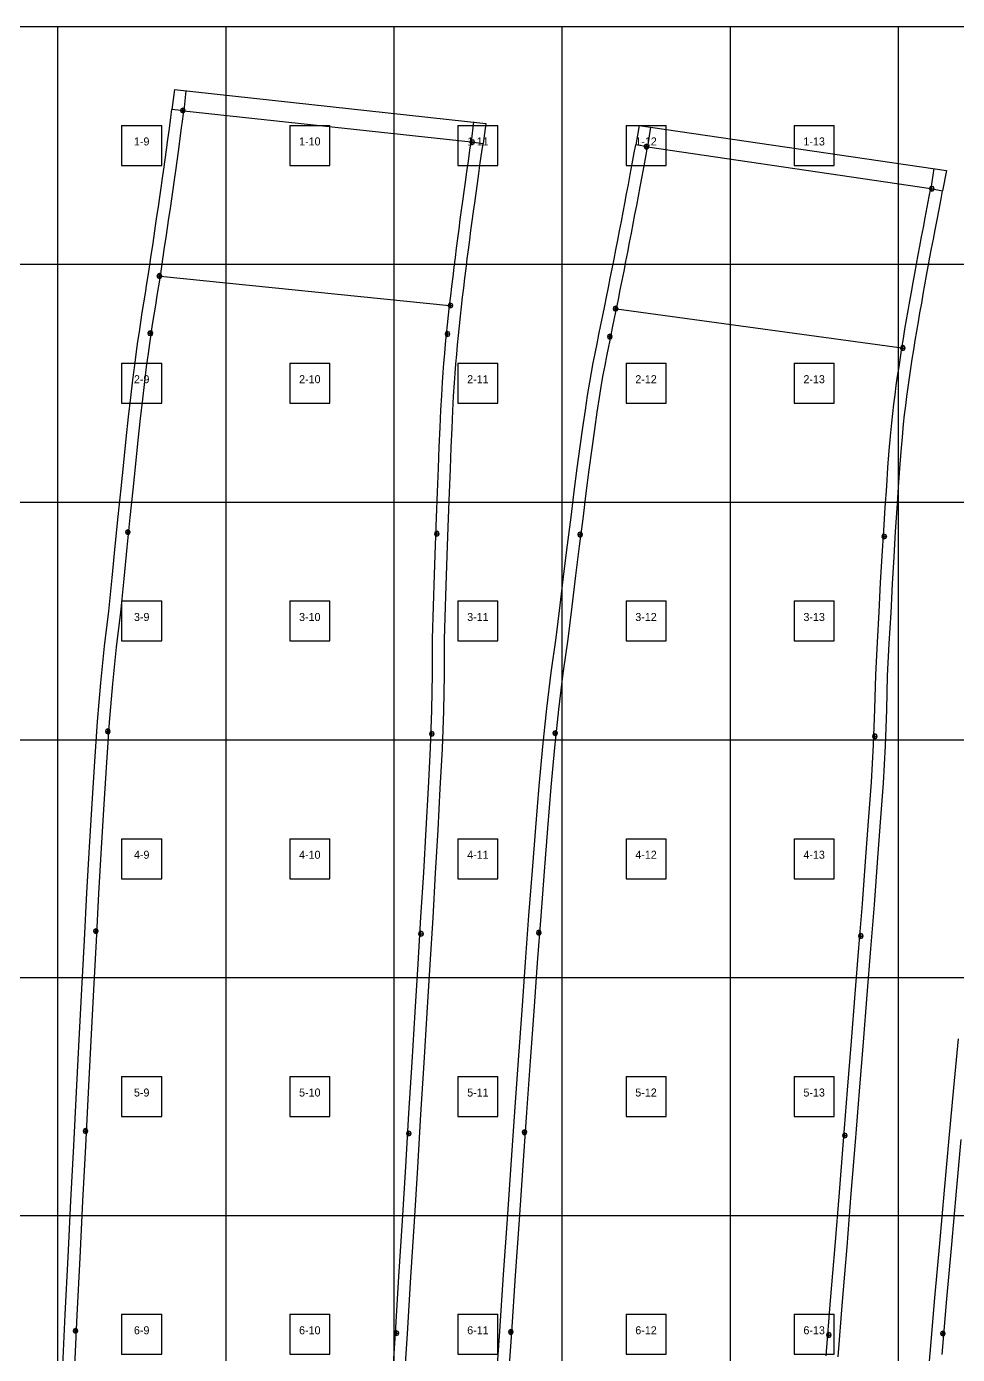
# Model space of a CAD drawing. Header units: metres. Extents: x 0 to 3990, y -3267 to 0.
# Drawn here: x 1641 to 2804, y -1659 to 0 of the extents above; entities that cross this region are included whole.
import ezdxf
from ezdxf.enums import TextEntityAlignment as Align

# ---------------------------------------------------------------- set-up
doc = ezdxf.new("R2010")
doc.units = ezdxf.units.M
doc.layers.add('default', color=7, linetype='Continuous')
doc.layers.add('TEXTLAYER', color=7, linetype='Continuous')

msp = doc.modelspace()

# ---------------------------------------------------------------- linework, layer by layer
at = {"color": 9}
for p, q in [((1470, 0), (1680, 0)), ((1680, 0), (1680, -297)), ((1680, 0), (1890, 0)), ((1680, 0), (1680, -297)), ((1890, 0), (1890, -297)), ((1890, 0), (2100, 0)), ((1890, 0), (1890, -297)), ((2100, 0), (2100, -297)), ((2100, 0), (2310, 0)), ((2100, 0), (2100, -297)), ((2310, 0), (2310, -297)), ((2310, 0), (2520, 0)), ((2310, 0), (2310, -297)), ((2520, 0), (2520, -297)), ((2520, 0), (2730, 0)), ((2520, 0), (2520, -297)), ((2730, 0), (2730, -297)), ((2730, 0), (2940, 0)), ((2730, 0), (2730, -297)), ((1760, -123.5), (1810, -123.5)), ((1760, -123.5), (1760, -173.5)), ((1810, -173.5), (1810, -123.5)), ((1970, -123.5), (2020, -123.5)), ((1970, -123.5), (1970, -173.5)), ((2020, -173.5), (2020, -123.5)), ((2180, -123.5), (2230, -123.5)), ((2180, -123.5), (2180, -173.5)), ((2230, -173.5), (2230, -123.5)), ((2390, -123.5), (2440, -123.5)), ((2390, -123.5), (2390, -173.5)), ((2440, -173.5), (2440, -123.5)), ((2600, -123.5), (2650, -123.5)), ((2600, -123.5), (2600, -173.5)), ((2650, -173.5), (2650, -123.5)), ((1760, -173.5), (1810, -173.5)), ((1970, -173.5), (2020, -173.5)), ((2180, -173.5), (2230, -173.5)), ((2390, -173.5), (2440, -173.5)), ((2600, -173.5), (2650, -173.5)), ((1470, -297), (1680, -297)), ((1470, -297), (1680, -297)), ((1680, -297), (1890, -297)), ((1680, -297), (1680, -594)), ((1680, -297), (1890, -297)), ((1680, -297), (1680, -594)), ((1890, -297), (2100, -297)), ((1890, -297), (1890, -594)), ((1890, -297), (2100, -297)), ((1890, -297), (1890, -594)), ((2100, -297), (2310, -297)), ((2100, -297), (2100, -594)), ((2100, -297), (2310, -297)), ((2100, -297), (2100, -594)), ((2310, -297), (2520, -297)), ((2310, -297), (2310, -594)), ((2310, -297), (2520, -297)), ((2310, -297), (2310, -594)), ((2520, -297), (2730, -297)), ((2520, -297), (2520, -594)), ((2520, -297), (2730, -297)), ((2520, -297), (2520, -594)), ((2730, -297), (2940, -297)), ((2730, -297), (2730, -594)), ((2730, -297), (2940, -297)), ((2730, -297), (2730, -594)), ((1760, -420.5), (1810, -420.5)), ((1760, -420.5), (1760, -470.5)), ((1810, -470.5), (1810, -420.5)), ((1970, -420.5), (2020, -420.5)), ((1970, -420.5), (1970, -470.5)), ((2020, -470.5), (2020, -420.5)), ((2180, -420.5), (2230, -420.5)), ((2180, -420.5), (2180, -470.5)), ((2230, -470.5), (2230, -420.5)), ((2390, -420.5), (2440, -420.5)), ((2390, -420.5), (2390, -470.5)), ((2440, -470.5), (2440, -420.5)), ((2600, -420.5), (2650, -420.5)), ((2600, -420.5), (2600, -470.5)), ((2650, -470.5), (2650, -420.5)), ((1760, -470.5), (1810, -470.5)), ((1970, -470.5), (2020, -470.5)), ((2180, -470.5), (2230, -470.5)), ((2390, -470.5), (2440, -470.5)), ((2600, -470.5), (2650, -470.5)), ((1470, -594), (1680, -594)), ((1470, -594), (1680, -594)), ((1680, -594), (1890, -594)), ((1680, -594), (1680, -891)), ((1680, -594), (1890, -594)), ((1680, -594), (1680, -891)), ((1890, -594), (2100, -594)), ((1890, -594), (1890, -891)), ((1890, -594), (2100, -594)), ((1890, -594), (1890, -891)), ((2100, -594), (2310, -594)), ((2100, -594), (2100, -891)), ((2100, -594), (2310, -594)), ((2100, -594), (2100, -891)), ((2310, -594), (2520, -594)), ((2310, -594), (2310, -891)), ((2310, -594), (2520, -594)), ((2310, -594), (2310, -891)), ((2520, -594), (2730, -594)), ((2520, -594), (2520, -891)), ((2520, -594), (2730, -594)), ((2520, -594), (2520, -891)), ((2730, -594), (2940, -594)), ((2730, -594), (2730, -891)), ((2730, -594), (2940, -594)), ((2730, -594), (2730, -891)), ((1760, -717.5), (1810, -717.5)), ((1760, -717.5), (1760, -767.5)), ((1810, -767.5), (1810, -717.5)), ((1970, -717.5), (2020, -717.5)), ((1970, -717.5), (1970, -767.5)), ((2020, -767.5), (2020, -717.5)), ((2180, -717.5), (2230, -717.5)), ((2180, -717.5), (2180, -767.5)), ((2230, -767.5), (2230, -717.5)), ((2390, -717.5), (2440, -717.5)), ((2390, -717.5), (2390, -767.5)), ((2440, -767.5), (2440, -717.5)), ((2600, -717.5), (2650, -717.5)), ((2600, -717.5), (2600, -767.5)), ((2650, -767.5), (2650, -717.5)), ((1760, -767.5), (1810, -767.5)), ((1970, -767.5), (2020, -767.5)), ((2180, -767.5), (2230, -767.5)), ((2390, -767.5), (2440, -767.5)), ((2600, -767.5), (2650, -767.5)), ((1470, -891), (1680, -891)), ((1470, -891), (1680, -891)), ((1680, -891), (1890, -891)), ((1680, -891), (1680, -1188)), ((1680, -891), (1890, -891)), ((1680, -891), (1680, -1188)), ((1890, -891), (2100, -891)), ((1890, -891), (1890, -1188)), ((1890, -891), (2100, -891)), ((1890, -891), (1890, -1188)), ((2100, -891), (2310, -891)), ((2100, -891), (2100, -1188)), ((2100, -891), (2310, -891)), ((2100, -891), (2100, -1188)), ((2310, -891), (2520, -891)), ((2310, -891), (2310, -1188)), ((2310, -891), (2520, -891)), ((2310, -891), (2310, -1188)), ((2520, -891), (2730, -891)), ((2520, -891), (2520, -1188)), ((2520, -891), (2730, -891)), ((2520, -891), (2520, -1188)), ((2730, -891), (2940, -891)), ((2730, -891), (2730, -1188)), ((2730, -891), (2940, -891)), ((2730, -891), (2730, -1188)), ((1760, -1014.5), (1810, -1014.5)), ((1760, -1014.5), (1760, -1064.5)), ((1810, -1064.5), (1810, -1014.5)), ((1970, -1014.5), (2020, -1014.5)), ((1970, -1014.5), (1970, -1064.5)), ((2020, -1064.5), (2020, -1014.5)), ((2180, -1014.5), (2230, -1014.5)), ((2180, -1014.5), (2180, -1064.5)), ((2230, -1064.5), (2230, -1014.5)), ((2390, -1014.5), (2440, -1014.5)), ((2390, -1014.5), (2390, -1064.5)), ((2440, -1064.5), (2440, -1014.5)), ((2600, -1014.5), (2650, -1014.5)), ((2600, -1014.5), (2600, -1064.5)), ((2650, -1064.5), (2650, -1014.5)), ((1760, -1064.5), (1810, -1064.5)), ((1970, -1064.5), (2020, -1064.5)), ((2180, -1064.5), (2230, -1064.5)), ((2390, -1064.5), (2440, -1064.5)), ((2600, -1064.5), (2650, -1064.5)), ((1470, -1188), (1680, -1188)), ((1470, -1188), (1680, -1188)), ((1680, -1188), (1890, -1188)), ((1680, -1188), (1680, -1485)), ((1680, -1188), (1890, -1188)), ((1680, -1188), (1680, -1485)), ((1890, -1188), (2100, -1188)), ((1890, -1188), (1890, -1485)), ((1890, -1188), (2100, -1188)), ((1890, -1188), (1890, -1485)), ((2100, -1188), (2310, -1188)), ((2100, -1188), (2100, -1485)), ((2100, -1188), (2310, -1188)), ((2100, -1188), (2100, -1485)), ((2310, -1188), (2520, -1188)), ((2310, -1188), (2310, -1485)), ((2310, -1188), (2520, -1188)), ((2310, -1188), (2310, -1485)), ((2520, -1188), (2730, -1188)), ((2520, -1188), (2520, -1485)), ((2520, -1188), (2730, -1188)), ((2520, -1188), (2520, -1485)), ((2730, -1188), (2940, -1188)), ((2730, -1188), (2730, -1485)), ((2730, -1188), (2940, -1188)), ((2730, -1188), (2730, -1485)), ((1760, -1311.5), (1810, -1311.5)), ((1760, -1311.5), (1760, -1361.5)), ((1810, -1361.5), (1810, -1311.5)), ((1970, -1311.5), (2020, -1311.5)), ((1970, -1311.5), (1970, -1361.5)), ((2020, -1361.5), (2020, -1311.5)), ((2180, -1311.5), (2230, -1311.5)), ((2180, -1311.5), (2180, -1361.5)), ((2230, -1361.5), (2230, -1311.5)), ((2390, -1311.5), (2440, -1311.5)), ((2390, -1311.5), (2390, -1361.5)), ((2440, -1361.5), (2440, -1311.5)), ((2600, -1311.5), (2650, -1311.5)), ((2600, -1311.5), (2600, -1361.5)), ((2650, -1361.5), (2650, -1311.5)), ((1760, -1361.5), (1810, -1361.5)), ((1970, -1361.5), (2020, -1361.5)), ((2180, -1361.5), (2230, -1361.5)), ((2390, -1361.5), (2440, -1361.5)), ((2600, -1361.5), (2650, -1361.5)), ((1470, -1485), (1680, -1485)), ((1470, -1485), (1680, -1485)), ((1680, -1485), (1890, -1485)), ((1680, -1485), (1680, -1782)), ((1680, -1485), (1890, -1485)), ((1680, -1485), (1680, -1782)), ((1890, -1485), (2100, -1485)), ((1890, -1485), (1890, -1782)), ((1890, -1485), (2100, -1485)), ((1890, -1485), (1890, -1782)), ((2100, -1485), (2310, -1485)), ((2100, -1485), (2100, -1782)), ((2100, -1485), (2310, -1485)), ((2100, -1485), (2100, -1782)), ((2310, -1485), (2520, -1485)), ((2310, -1485), (2310, -1782)), ((2310, -1485), (2520, -1485)), ((2310, -1485), (2310, -1782)), ((2520, -1485), (2730, -1485)), ((2520, -1485), (2520, -1782)), ((2520, -1485), (2730, -1485)), ((2520, -1485), (2520, -1782)), ((2730, -1485), (2940, -1485)), ((2730, -1485), (2730, -1782)), ((2730, -1485), (2940, -1485)), ((2730, -1485), (2730, -1782)), ((1760, -1608.5), (1810, -1608.5)), ((1760, -1608.5), (1760, -1658.5)), ((1810, -1658.5), (1810, -1608.5)), ((1970, -1608.5), (2020, -1608.5)), ((1970, -1608.5), (1970, -1658.5)), ((2020, -1658.5), (2020, -1608.5)), ((2180, -1608.5), (2230, -1608.5)), ((2180, -1608.5), (2180, -1658.5)), ((2230, -1658.5), (2230, -1608.5)), ((2390, -1608.5), (2440, -1608.5)), ((2390, -1608.5), (2390, -1658.5)), ((2440, -1658.5), (2440, -1608.5)), ((2600, -1608.5), (2650, -1608.5)), ((2600, -1608.5), (2600, -1658.5)), ((2650, -1658.5), (2650, -1608.5)), ((1760, -1658.5), (1810, -1658.5)), ((1970, -1658.5), (2020, -1658.5)), ((2180, -1658.5), (2230, -1658.5)), ((2390, -1658.5), (2440, -1658.5)), ((2600, -1658.5), (2650, -1658.5))]:
    msp.add_line(p, q, dxfattribs=at)
at = {"layer": 'default', "color": 7, "linetype": 'Continuous'}
for p, q in [((1826, -78.6), (1822.7, -103.4)), ((1826, -78.6), (2215, -121)), ((1840.3, -80.2), (1837.6, -105.1)), ((1819.6, -127.4), (1821.4, -113.4)), ((1821.4, -113.4), (1822.7, -103.4)), ((1837.6, -105.1), (1822.7, -103.4)), ((1834.3, -102.8), (1833.5, -104.9)), ((1833.5, -104.9), (1834.3, -107)), ((1833.5, -104.9), (1839.5, -104.9)), ((1836.5, -101.9), (1834.3, -102.8)), ((1834.3, -107), (1836.5, -107.9)), ((1834.4, -129.4), (1836.3, -115.4)), ((1836.3, -115.4), (1837.6, -105.1)), ((1838.6, -102.8), (1836.5, -101.9)), ((1836.5, -107.9), (1836.5, -101.9)), ((1836.5, -107.9), (1838.6, -107)), ((1837.6, -105.1), (2196.6, -144.1)), ((1839.5, -104.9), (1838.6, -102.8)), ((1838.6, -107), (1839.5, -104.9)), ((1817.7, -141.1), (1819.6, -127.4)), ((1832.6, -143.1), (1834.4, -129.4)), ((2199.3, -119.2), (2196.6, -144.1)), ((2215, -121), (2211.4, -146.2)), ((2406.5, -123.4), (2402.1, -147.9)), ((2406.5, -123.4), (2790.4, -179.9)), ((2420.5, -125.5), (2416.9, -150.2)), ((1816, -153.8), (1817.7, -141.1)), ((1830.9, -155.9), (1832.6, -143.1)), ((2195.6, -142.1), (2194.8, -144.3)), ((2194.8, -144.3), (2195.6, -146.4)), ((2194.8, -144.3), (2200.8, -144.3)), ((2195.1, -154.2), (2196.6, -144.1)), ((2197.8, -141.3), (2195.6, -142.1)), ((2195.6, -146.4), (2197.8, -147.3)), ((2196.6, -144.1), (2211.4, -146.2)), ((2199.9, -142.1), (2197.8, -141.3)), ((2197.8, -147.3), (2197.8, -141.3)), ((2197.8, -147.3), (2199.9, -146.4)), ((2200.8, -144.3), (2199.9, -142.1)), ((2199.9, -146.4), (2200.8, -144.3)), ((2210, -156.3), (2211.4, -146.2)), ((2400.3, -157.6), (2402.1, -147.9)), ((2416.9, -150.2), (2402.1, -147.9)), ((2413.6, -147.9), (2412.7, -150)), ((2415.7, -147), (2413.6, -147.9)), ((2417.8, -147.9), (2415.7, -147)), ((2415.7, -153), (2415.7, -147)), ((2418.7, -150), (2417.8, -147.9)), ((1814.3, -166), (1816, -153.8)), ((1829.2, -168.1), (1830.9, -155.9)), ((2193.1, -168.1), (2195.1, -154.2)), ((2208, -170.2), (2210, -156.3)), ((2397.8, -171.3), (2400.3, -157.6)), ((2412.6, -174), (2415.1, -160.3)), ((2412.7, -150), (2413.6, -152.1)), ((2412.7, -150), (2418.7, -150)), ((2413.6, -152.1), (2415.7, -153)), ((2415.1, -160.3), (2416.9, -150.2)), ((2415.7, -153), (2417.8, -152.1)), ((2416.9, -150.2), (2770.8, -202.3)), ((2417.8, -152.1), (2418.7, -150)), ((1811.1, -189.3), (1812.6, -178.1)), ((1812.6, -178.1), (1814.3, -166)), ((1825.9, -191.3), (1827.5, -180.1)), ((1827.5, -180.1), (1829.2, -168.1)), ((2189.5, -194.2), (2191.2, -181.6)), ((2191.2, -181.6), (2193.1, -168.1)), ((2206.1, -183.7), (2208, -170.2)), ((2395.3, -184.8), (2397.8, -171.3)), ((2410.1, -187.5), (2412.6, -174)), ((2774.4, -177.5), (2770.8, -202.3)), ((2790.4, -179.9), (2785.5, -205.1)), ((1809.3, -201.3), (1811.1, -189.3)), ((1824.2, -203.5), (1825.9, -191.3)), ((2187.8, -206.2), (2189.5, -194.2)), ((2202.7, -208.3), (2204.3, -196.2)), ((2204.3, -196.2), (2206.1, -183.7)), ((2390.8, -209.1), (2393, -197.2)), ((2393, -197.2), (2395.3, -184.8)), ((2407.8, -200), (2410.1, -187.5)), ((1805.9, -225.1), (1807.6, -213.2)), ((1807.6, -213.2), (1809.3, -201.3)), ((1820.8, -227.3), (1822.5, -215.3)), ((1822.5, -215.3), (1824.2, -203.5)), ((2186.2, -218.1), (2187.8, -206.2)), ((2201, -220.2), (2202.7, -208.3)), ((2388.6, -220.9), (2390.8, -209.1)), ((2403.3, -223.7), (2405.5, -211.9)), ((2405.5, -211.9), (2407.8, -200)), ((2766.3, -225.6), (2768.8, -212.1)), ((2768.8, -212.1), (2770.8, -202.3)), ((2769.8, -200.4), (2768.9, -202.5)), ((2768.9, -202.5), (2769.8, -204.6)), ((2768.9, -202.5), (2774.9, -202.5)), ((2771.9, -199.5), (2769.8, -200.4)), ((2769.8, -204.6), (2771.9, -205.5)), ((2770.8, -202.3), (2785.5, -205.1)), ((2774.1, -200.4), (2771.9, -199.5)), ((2771.9, -205.5), (2771.9, -199.5)), ((2771.9, -205.5), (2774.1, -204.6)), ((2774.9, -202.5), (2774.1, -200.4)), ((2774.1, -204.6), (2774.9, -202.5)), ((2781, -228.4), (2783.6, -215)), ((2783.6, -215), (2785.5, -205.1)), ((1804.1, -237.3), (1805.9, -225.1)), ((1819, -239.5), (1820.8, -227.3)), ((2183, -241.2), (2184.6, -229.2)), ((2184.6, -229.2), (2186.2, -218.1)), ((2197.9, -243.2), (2199.5, -231.2)), ((2199.5, -231.2), (2201, -220.2)), ((2384.2, -243.7), (2386.5, -231.9)), ((2386.5, -231.9), (2388.6, -220.9)), ((2401.2, -234.7), (2403.3, -223.7)), ((2763.7, -238.8), (2766.3, -225.6)), ((2778.5, -241.6), (2781, -228.4)), ((1802.4, -249.1), (1804.1, -237.3)), ((1817.3, -251.3), (1819, -239.5)), ((2181.5, -252.9), (2183, -241.2)), ((2196.3, -254.9), (2197.9, -243.2)), ((2381.9, -255.3), (2384.2, -243.7)), ((2396.7, -258.2), (2398.9, -246.6)), ((2398.9, -246.6), (2401.2, -234.7)), ((2761.4, -251.1), (2763.7, -238.8)), ((2776.1, -253.9), (2778.5, -241.6)), ((1798.8, -273.4), (1800.6, -261.4)), ((1800.6, -261.4), (1802.4, -249.1)), ((1813.7, -275.6), (1815.5, -263.5)), ((1815.5, -263.5), (1817.3, -251.3)), ((2178.4, -276.8), (2179.9, -264.7)), ((2179.9, -264.7), (2181.5, -252.9)), ((2194.8, -266.6), (2196.3, -254.9)), ((2379.7, -267), (2381.9, -255.3)), ((2394.4, -269.9), (2396.7, -258.2)), ((2757, -274.4), (2759.2, -262.8)), ((2759.2, -262.8), (2761.4, -251.1)), ((2773.9, -265.6), (2776.1, -253.9)), ((1797, -285.5), (1798.8, -273.4)), ((1811.9, -287.7), (1813.7, -275.6)), ((2176.9, -288.4), (2178.4, -276.8)), ((2191.7, -290.3), (2193.2, -278.7)), ((2193.2, -278.7), (2194.8, -266.6)), ((2375.1, -290.5), (2377.4, -278.9)), ((2377.4, -278.9), (2379.7, -267)), ((2389.8, -293.4), (2392.1, -281.8)), ((2392.1, -281.8), (2394.4, -269.9)), ((2755, -285.2), (2757, -274.4)), ((2769.7, -287.9), (2771.7, -277.2)), ((2771.7, -277.2), (2773.9, -265.6)), ((1793.5, -308.9), (1795.2, -297.6)), ((1795.2, -297.6), (1797, -285.5)), ((1810.1, -299.8), (1811.9, -287.7)), ((2175.3, -300.6), (2176.9, -288.4)), ((2190.2, -302.4), (2191.7, -290.3)), ((2372.7, -302.5), (2375.1, -290.5)), ((2387.5, -305.4), (2389.8, -293.4)), ((2750.7, -308.3), (2752.8, -296.9)), ((2752.8, -296.9), (2755, -285.2)), ((2767.6, -299.6), (2769.7, -287.9)), ((1791.6, -321), (1793.5, -308.9)), ((1805, -309.5), (1804.1, -311.6)), ((1804.1, -311.6), (1805, -313.7)), ((1804.1, -311.6), (1810.1, -311.6)), ((1807.1, -308.6), (1805, -309.5)), ((1805, -313.7), (1807.1, -314.6)), ((1806.4, -323.9), (1808.3, -311.8)), ((1809.2, -309.5), (1807.1, -308.6)), ((1807.1, -314.6), (1807.1, -308.6)), ((1807.1, -314.6), (1809.2, -313.7)), ((1808.3, -311.8), (1810.1, -299.8)), ((1808.3, -311.8), (2169.6, -348.4)), ((1810.1, -311.6), (1809.2, -309.5)), ((1809.2, -313.7), (1810.1, -311.6)), ((2172.4, -324.5), (2173.9, -312.6)), ((2173.9, -312.6), (2175.3, -300.6)), ((2187.3, -326.3), (2188.7, -314.4)), ((2188.7, -314.4), (2190.2, -302.4)), ((2368.1, -326.1), (2370.4, -314.3)), ((2370.4, -314.3), (2372.7, -302.5)), ((2385.1, -317.2), (2387.5, -305.4)), ((2748.7, -319.8), (2750.7, -308.3)), ((2763.4, -322.5), (2765.5, -311)), ((2765.5, -311), (2767.6, -299.6)), ((1789.7, -333), (1791.6, -321)), ((1804.4, -335.9), (1806.4, -323.9)), ((2171, -336.5), (2172.4, -324.5)), ((2185.9, -338.2), (2187.3, -326.3)), ((2365.8, -337.9), (2368.1, -326.1)), ((2380.5, -340.8), (2382.8, -329)), ((2382.8, -329), (2385.1, -317.2)), ((2744.5, -343), (2746.5, -331.6)), ((2746.5, -331.6), (2748.7, -319.8)), ((2761.3, -334.2), (2763.4, -322.5)), ((1785.8, -357.2), (1787.7, -345.1)), ((1787.7, -345.1), (1789.7, -333)), ((1800.6, -360), (1802.5, -348)), ((1802.5, -348), (1804.4, -335.9)), ((2168.6, -346.4), (2167.8, -348.5)), ((2170.8, -345.5), (2168.6, -346.4)), ((2169.6, -348.4), (2171, -336.5)), ((2172.9, -346.4), (2170.8, -345.5)), ((2170.8, -351.5), (2170.8, -345.5)), ((2173.8, -348.5), (2172.9, -346.4)), ((2184.5, -349.9), (2185.9, -338.2)), ((2363.6, -349), (2365.8, -337.9)), ((2378.2, -352.6), (2380.5, -340.8)), ((2742.4, -354.8), (2744.5, -343)), ((2757.2, -357.4), (2759.3, -345.6)), ((2759.3, -345.6), (2761.3, -334.2)), ((1783.9, -369.3), (1785.8, -357.2)), ((1798.7, -372), (1800.6, -360)), ((2167, -372.4), (2168.3, -360.4)), ((2167.8, -348.5), (2168.6, -350.7)), ((2167.8, -348.5), (2173.8, -348.5)), ((2168.3, -360.4), (2169.6, -348.4)), ((2168.6, -350.7), (2170.8, -351.5)), ((2170.8, -351.5), (2172.9, -350.7)), ((2172.9, -350.7), (2173.8, -348.5)), ((2181.9, -373.8), (2183.2, -361.9)), ((2183.2, -361.9), (2184.5, -349.9)), ((2358.7, -372.6), (2361.1, -360.8)), ((2361.1, -360.8), (2363.6, -349)), ((2373.3, -376.2), (2375.7, -364.4)), ((2374.9, -350.3), (2374, -352.4)), ((2374, -352.4), (2374.9, -354.5)), ((2374, -352.4), (2380, -352.4)), ((2377, -349.4), (2374.9, -350.3)), ((2374.9, -354.5), (2377, -355.4)), ((2375.7, -364.4), (2378.2, -352.6)), ((2379.1, -350.3), (2377, -349.4)), ((2377, -355.4), (2377, -349.4)), ((2377, -355.4), (2379.1, -354.5)), ((2378.2, -352.6), (2734.6, -401.5)), ((2380, -352.4), (2379.1, -350.3)), ((2379.1, -354.5), (2380, -352.4)), ((2740.4, -366.5), (2742.4, -354.8)), ((2755.2, -369), (2757.2, -357.4)), ((1780.3, -393.6), (1782.1, -381.4)), ((1782.1, -381.4), (1783.9, -369.3)), ((1793.7, -381), (1792.8, -383.1)), ((1795.8, -380.1), (1793.7, -381)), ((1797.9, -381), (1795.8, -380.1)), ((1795.8, -386.1), (1795.8, -380.1)), ((1796.9, -384.1), (1798.7, -372)), ((1798.8, -383.1), (1797.9, -381)), ((2167.1, -381), (2164.9, -381.9)), ((2165.8, -384.4), (2167, -372.4)), ((2169.2, -381.9), (2167.1, -381)), ((2167.1, -387), (2167.1, -381)), ((2180.7, -385.7), (2181.9, -373.8)), ((2356.2, -384.5), (2358.7, -372.6)), ((2370.9, -388), (2373.3, -376.2)), ((2736.5, -389.8), (2738.4, -378.2)), ((2738.4, -378.2), (2740.4, -366.5)), ((2751.3, -392.3), (2753.2, -380.6)), ((2753.2, -380.6), (2755.2, -369)), ((1778.5, -405.8), (1780.3, -393.6)), ((1792.8, -383.1), (1793.7, -385.3)), ((1792.8, -383.1), (1798.8, -383.1)), ((1793.4, -408.2), (1795.1, -396.1)), ((1793.7, -385.3), (1795.8, -386.1)), ((1795.1, -396.1), (1796.9, -384.1)), ((1795.8, -386.1), (1797.9, -385.3)), ((1797.9, -385.3), (1798.8, -383.1)), ((2163.6, -408.3), (2164.7, -396.3)), ((2164.9, -381.9), (2164.1, -384)), ((2164.1, -384), (2164.9, -386.2)), ((2164.1, -384), (2170.1, -384)), ((2164.7, -396.3), (2165.8, -384.4)), ((2164.9, -386.2), (2167.1, -387)), ((2167.1, -387), (2169.2, -386.2)), ((2170.1, -384), (2169.2, -381.9)), ((2169.2, -386.2), (2170.1, -384)), ((2178.5, -409.5), (2179.6, -397.6)), ((2179.6, -397.6), (2180.7, -385.7)), ((2351.4, -408.2), (2353.8, -396.3)), ((2353.8, -396.3), (2356.2, -384.5)), ((2367.6, -385.2), (2366.8, -387.3)), ((2366.8, -387.3), (2367.6, -389.5)), ((2366.8, -387.3), (2372.8, -387.3)), ((2369.8, -384.3), (2367.6, -385.2)), ((2367.6, -389.5), (2369.8, -390.3)), ((2368.5, -399.8), (2370.9, -388)), ((2371.9, -385.2), (2369.8, -384.3)), ((2369.8, -390.3), (2369.8, -384.3)), ((2369.8, -390.3), (2371.9, -389.5)), ((2372.8, -387.3), (2371.9, -385.2)), ((2371.9, -389.5), (2372.8, -387.3)), ((2734.6, -401.5), (2736.5, -389.8)), ((2749.4, -403.7), (2751.3, -392.3)), ((1776.3, -422.8), (1778.5, -405.8)), ((1791.2, -425), (1793.4, -408.2)), ((2162.5, -420.3), (2163.6, -408.3)), ((2177.5, -421.4), (2178.5, -409.5)), ((2349.1, -420.1), (2351.4, -408.2)), ((2363.8, -423.4), (2366.1, -411.6)), ((2366.1, -411.6), (2368.5, -399.8)), ((2731, -424.9), (2732.7, -413.2)), ((2733.6, -399.5), (2732.7, -401.6)), ((2732.7, -413.2), (2734.6, -401.5)), ((2732.7, -401.6), (2733.6, -403.8)), ((2732.7, -401.6), (2738.7, -401.6)), ((2735.7, -398.6), (2733.6, -399.5)), ((2733.6, -403.8), (2735.7, -404.6)), ((2737.9, -399.5), (2735.7, -398.6)), ((2735.7, -404.6), (2735.7, -398.6)), ((2735.7, -404.6), (2737.9, -403.8)), ((2738.7, -401.6), (2737.9, -399.5)), ((2737.9, -403.8), (2738.7, -401.6)), ((2747.6, -415.4), (2749.4, -403.7)), ((1774.1, -441.4), (1776.3, -422.8)), ((1788.9, -443.5), (1791.2, -425)), ((2161.6, -432.3), (2162.5, -420.3)), ((2176.6, -433.2), (2177.5, -421.4)), ((2346.8, -432.1), (2349.1, -420.1)), ((2361.6, -435.2), (2363.8, -423.4)), ((2729.2, -436.6), (2731, -424.9)), ((2744.1, -438.7), (2745.8, -427)), ((2745.8, -427), (2747.6, -415.4)), ((1771.5, -463.3), (1774.1, -441.4)), ((1786.4, -465.3), (1788.9, -443.5)), ((2159.8, -460.9), (2160.8, -444.3)), ((2160.8, -444.3), (2161.6, -432.3)), ((2174.7, -461.7), (2175.7, -445.1)), ((2175.7, -445.1), (2176.6, -433.2)), ((2342, -460.9), (2344.7, -444.2)), ((2344.7, -444.2), (2346.8, -432.1)), ((2356.8, -463.5), (2359.5, -447)), ((2359.5, -447), (2361.6, -435.2)), ((2727.6, -448.3), (2729.2, -436.6)), ((2742.4, -450.3), (2744.1, -438.7)), ((1768.7, -487.6), (1771.5, -463.3)), ((2158.8, -479.3), (2159.8, -460.9)), ((2173.7, -480), (2174.7, -461.7)), ((2339.2, -479.2), (2342, -460.9)), ((2354, -481.7), (2356.8, -463.5)), ((2724.5, -471.7), (2726, -460)), ((2726, -460), (2727.6, -448.3)), ((2739.4, -473.4), (2740.8, -461.9)), ((2740.8, -461.9), (2742.4, -450.3)), ((1783.6, -489.4), (1786.4, -465.3)), ((2157.7, -500.9), (2158.8, -479.3)), ((2172.7, -501.6), (2173.7, -480)), ((2336.1, -500.8), (2339.2, -479.2)), ((2723.1, -483.4), (2724.5, -471.7)), ((2738, -485), (2739.4, -473.4)), ((1765.8, -514.8), (1768.7, -487.6)), ((1780.7, -516.5), (1783.6, -489.4)), ((2350.9, -503.2), (2354, -481.7)), ((2720.3, -511.5), (2721.9, -495.2)), ((2721.9, -495.2), (2723.1, -483.4)), ((2735.3, -512.8), (2736.8, -496.6)), ((2736.8, -496.6), (2738, -485)), ((2156.7, -524.9), (2157.7, -500.9)), ((2171.7, -525.6), (2172.7, -501.6)), ((2332.7, -524.7), (2336.1, -500.8)), ((2347.6, -526.9), (2350.9, -503.2)), ((2718.8, -529.5), (2720.3, -511.5)), ((2733.8, -530.7), (2735.3, -512.8)), ((1762.7, -544.7), (1765.8, -514.8)), ((1777.6, -546.3), (1780.7, -516.5)), ((2155.6, -551.8), (2156.7, -524.9)), ((2170.6, -552.5), (2171.7, -525.6)), ((2329.1, -551.5), (2332.7, -524.7)), ((2344, -553.6), (2347.6, -526.9)), ((2717.2, -550.7), (2718.8, -529.5)), ((2732.2, -551.9), (2733.8, -530.7)), ((1759.4, -577.1), (1762.7, -544.7)), ((1774.3, -578.6), (1777.6, -546.3)), ((2154.4, -581.4), (2155.6, -551.8)), ((2169.4, -582.1), (2170.6, -552.5)), ((2325.4, -580.9), (2329.1, -551.5)), ((2340.2, -582.9), (2344, -553.6)), ((2715.6, -574.3), (2717.2, -550.7)), ((2730.5, -575.4), (2732.2, -551.9)), ((1755.8, -612), (1759.4, -577.1)), ((1770.7, -613.4), (1774.3, -578.6)), ((2713.8, -600.7), (2715.6, -574.3)), ((2728.7, -601.8), (2730.5, -575.4)), ((2153.1, -613.4), (2154.4, -581.4)), ((2168.1, -614.1), (2169.4, -582.1)), ((2321.4, -612.8), (2325.4, -580.9)), ((2336.3, -614.7), (2340.2, -582.9)), ((1752, -649.2), (1755.8, -612)), ((1766.9, -650.6), (1770.7, -613.4)), ((2151.9, -647.9), (2153.1, -613.4)), ((2317.1, -647.2), (2321.4, -612.8)), ((2711.9, -629.6), (2713.8, -600.7)), ((2726.8, -630.7), (2728.7, -601.8)), ((1765.5, -629.5), (1764.6, -631.6)), ((1767.6, -628.6), (1765.5, -629.5)), ((1769.8, -629.5), (1767.6, -628.6)), ((1767.6, -634.6), (1767.6, -628.6)), ((1770.6, -631.6), (1769.8, -629.5)), ((2166.9, -648.7), (2168.1, -614.1)), ((2331.9, -649), (2336.3, -614.7)), ((2709.9, -661.1), (2711.9, -629.6)), ((1764.6, -631.6), (1765.5, -633.7)), ((1764.6, -631.6), (1770.6, -631.6)), ((1765.5, -633.7), (1767.6, -634.6)), ((1767.6, -634.6), (1769.8, -633.7)), ((1769.8, -633.7), (1770.6, -631.6)), ((2151.5, -631.4), (2150.6, -633.5)), ((2150.6, -633.5), (2151.5, -635.7)), ((2150.6, -633.5), (2156.6, -633.5)), ((2153.6, -630.5), (2151.5, -631.4)), ((2151.5, -635.7), (2153.6, -636.5)), ((2155.7, -631.4), (2153.6, -630.5)), ((2153.6, -636.5), (2153.6, -630.5)), ((2153.6, -636.5), (2155.7, -635.7)), ((2156.6, -633.5), (2155.7, -631.4)), ((2155.7, -635.7), (2156.6, -633.5)), ((2330.4, -632.5), (2329.6, -634.6)), ((2329.6, -634.6), (2330.4, -636.7)), ((2329.6, -634.6), (2335.6, -634.6)), ((2332.6, -631.6), (2330.4, -632.5)), ((2330.4, -636.7), (2332.6, -637.6)), ((2334.7, -632.5), (2332.6, -631.6)), ((2332.6, -637.6), (2332.6, -631.6)), ((2332.6, -637.6), (2334.7, -636.7)), ((2335.6, -634.6), (2334.7, -632.5)), ((2334.7, -636.7), (2335.6, -634.6)), ((2710.5, -634.8), (2709.6, -636.9)), ((2709.6, -636.9), (2710.5, -639)), ((2709.6, -636.9), (2715.6, -636.9)), ((2712.6, -633.9), (2710.5, -634.8)), ((2710.5, -639), (2712.6, -639.9)), ((2714.7, -634.8), (2712.6, -633.9)), ((2712.6, -639.9), (2712.6, -633.9)), ((2712.6, -639.9), (2714.7, -639)), ((2715.6, -636.9), (2714.7, -634.8)), ((2714.7, -639), (2715.6, -636.9)), ((2724.8, -662.2), (2726.8, -630.7)), ((1748, -688.7), (1752, -649.2)), ((1763, -689.9), (1766.9, -650.6)), ((2150.8, -684.8), (2151.9, -647.9)), ((2165.8, -685.5), (2166.9, -648.7)), ((2312.5, -683.8), (2317.1, -647.2)), ((2327.4, -685.5), (2331.9, -649)), ((2707.9, -695), (2709.9, -661.1)), ((2722.9, -696.1), (2724.8, -662.2)), ((1744, -730.3), (1748, -688.7)), ((1758.9, -731.5), (1763, -689.9)), ((2149.6, -723.8), (2150.8, -684.8)), ((2164.6, -724.6), (2165.8, -685.5)), ((2307.7, -722.7), (2312.5, -683.8)), ((2322.6, -724.3), (2327.4, -685.5)), ((2706, -731.1), (2707.9, -695)), ((2721, -732.2), (2722.9, -696.1)), ((2148.3, -765), (2149.6, -723.8)), ((2163.3, -765.8), (2164.6, -724.6)), ((2302.9, -763.7), (2307.7, -722.7)), ((2317.8, -765.2), (2322.6, -724.3)), ((1738.6, -774), (1744, -730.3)), ((1753.6, -775.1), (1758.9, -731.5)), ((2704, -769.4), (2706, -731.1)), ((2718.9, -770.5), (2721, -732.2)), ((1733.8, -819.9), (1738.6, -774)), ((1748.8, -820.9), (1753.6, -775.1)), ((2148.2, -808.4), (2148.3, -765)), ((2163.1, -809.2), (2163.3, -765.8)), ((2296.7, -806.7), (2302.9, -763.7)), ((2311.6, -808.1), (2317.8, -765.2)), ((2701.9, -809.9), (2704, -769.4)), ((2716.8, -811), (2718.9, -770.5)), ((2147.4, -853.8), (2148.2, -808.4)), ((2162.4, -854.7), (2163.1, -809.2)), ((2291, -851.9), (2296.7, -806.7)), ((2305.9, -853.2), (2311.6, -808.1)), ((2700.8, -852.5), (2701.9, -809.9)), ((2715.8, -853.6), (2716.8, -811)), ((1729.7, -868), (1733.8, -819.9)), ((1744.7, -868.9), (1748.8, -820.9)), ((2145.6, -901.3), (2147.4, -853.8)), ((2160.6, -902.2), (2162.4, -854.7)), ((2286, -899.3), (2291, -851.9)), ((2300.9, -900.5), (2305.9, -853.2)), ((2699.2, -897.1), (2700.8, -852.5)), ((2714.1, -898.3), (2715.8, -853.6)), ((1726.3, -918.2), (1729.7, -868)), ((1740.6, -878.2), (1739.7, -880.4)), ((1742.7, -877.4), (1740.6, -878.2)), ((1741.3, -919.1), (1744.7, -868.9)), ((1742.7, -883.4), (1742.7, -877.4)), ((1744.8, -878.2), (1742.7, -877.4)), ((1745.7, -880.4), (1744.8, -878.2)), ((1739.7, -880.4), (1740.6, -882.5)), ((1739.7, -880.4), (1745.7, -880.4)), ((1740.6, -882.5), (1742.7, -883.4)), ((1742.7, -883.4), (1744.8, -882.5)), ((1744.8, -882.5), (1745.7, -880.4)), ((2145.4, -881.3), (2144.5, -883.5)), ((2144.5, -883.5), (2145.4, -885.6)), ((2144.5, -883.5), (2150.5, -883.5)), ((2147.5, -880.5), (2145.4, -881.3)), ((2145.4, -885.6), (2147.5, -886.5)), ((2147.5, -886.5), (2147.5, -880.5)), ((2149.6, -881.3), (2147.5, -880.5)), ((2147.5, -886.5), (2149.6, -885.6)), ((2150.5, -883.5), (2149.6, -881.3)), ((2149.6, -885.6), (2150.5, -883.5)), ((2299.5, -880.5), (2298.6, -882.7)), ((2298.6, -882.7), (2304.6, -882.7)), ((2298.6, -882.7), (2299.5, -884.8)), ((2301.6, -879.7), (2299.5, -880.5)), ((2299.5, -884.8), (2301.6, -885.7)), ((2301.6, -885.7), (2301.6, -879.7)), ((2303.7, -880.5), (2301.6, -879.7)), ((2301.6, -885.7), (2303.7, -884.8)), ((2304.6, -882.7), (2303.7, -880.5)), ((2303.7, -884.8), (2304.6, -882.7)), ((2698.7, -884.4), (2697.8, -886.6)), ((2697.8, -886.6), (2698.7, -888.7)), ((2697.8, -886.6), (2703.8, -886.6)), ((2700.8, -883.6), (2698.7, -884.4)), ((2698.7, -888.7), (2700.8, -889.6)), ((2702.9, -884.4), (2700.8, -883.6)), ((2700.8, -889.6), (2700.8, -883.6)), ((2700.8, -889.6), (2702.9, -888.7)), ((2703.8, -886.6), (2702.9, -884.4)), ((2702.9, -888.7), (2703.8, -886.6)), ((2143.1, -950.9), (2145.6, -901.3)), ((2158, -951.8), (2160.6, -902.2)), ((2281.7, -948.8), (2286, -899.3)), ((2296.6, -950), (2300.9, -900.5)), ((2696.5, -943.7), (2699.2, -897.1)), ((2711.5, -944.9), (2714.1, -898.3)), ((1723, -970.6), (1726.3, -918.2)), ((1738, -971.5), (1741.3, -919.1)), ((2693, -992.4), (2696.5, -943.7)), ((2708, -993.6), (2711.5, -944.9)), ((2140.3, -1002.6), (2143.1, -950.9)), ((2155.2, -1003.5), (2158, -951.8)), ((2277.3, -1000.5), (2281.7, -948.8)), ((2292.3, -1001.6), (2296.6, -950)), ((1719.7, -1025.2), (1723, -970.6)), ((1734.7, -1026.1), (1738, -971.5)), ((2689.3, -1043.1), (2693, -992.4)), ((2704.2, -1044.3), (2708, -993.6)), ((2137.3, -1056.5), (2140.3, -1002.6)), ((2152.2, -1057.4), (2155.2, -1003.5)), ((2273, -1054.3), (2277.3, -1000.5)), ((2288, -1055.4), (2292.3, -1001.6)), ((1716.6, -1082.1), (1719.7, -1025.2)), ((1731.5, -1082.9), (1734.7, -1026.1)), ((2685.3, -1096), (2689.3, -1043.1)), ((2700.3, -1097.2), (2704.2, -1044.3)), ((2133.9, -1112.5), (2137.3, -1056.5)), ((2148.9, -1113.5), (2152.2, -1057.4)), ((2268.8, -1110.3), (2273, -1054.3)), ((2283.8, -1111.4), (2288, -1055.4)), ((1713.4, -1141.1), (1716.6, -1082.1)), ((1728.4, -1141.9), (1731.5, -1082.9)), ((2264.6, -1168.5), (2268.8, -1110.3)), ((2681, -1150.9), (2685.3, -1096)), ((2695.9, -1152.1), (2700.3, -1097.2)), ((1725.7, -1127.8), (1724.8, -1129.9)), ((1727.8, -1126.9), (1725.7, -1127.8)), ((1729.9, -1127.8), (1727.8, -1126.9)), ((1727.8, -1132.9), (1727.8, -1126.9)), ((1730.8, -1129.9), (1729.9, -1127.8)), ((2130.4, -1170.8), (2133.9, -1112.5)), ((2145.3, -1171.7), (2148.9, -1113.5)), ((2279.6, -1169.6), (2283.8, -1111.4)), ((1710.2, -1202.3), (1713.4, -1141.1)), ((1724.8, -1129.9), (1725.7, -1132.1)), ((1724.8, -1129.9), (1730.8, -1129.9)), ((1725.1, -1203.1), (1728.4, -1141.9)), ((1725.7, -1132.1), (1727.8, -1132.9)), ((1727.8, -1132.9), (1729.9, -1132.1)), ((1729.9, -1132.1), (1730.8, -1129.9)), ((2131.7, -1131), (2130.9, -1133.1)), ((2130.9, -1133.1), (2131.7, -1135.2)), ((2130.9, -1133.1), (2136.9, -1133.1)), ((2133.9, -1130.1), (2131.7, -1131)), ((2131.7, -1135.2), (2133.9, -1136.1)), ((2136, -1131), (2133.9, -1130.1)), ((2133.9, -1136.1), (2133.9, -1130.1)), ((2133.9, -1136.1), (2136, -1135.2)), ((2136.9, -1133.1), (2136, -1131)), ((2136, -1135.2), (2136.9, -1133.1)), ((2279, -1129.7), (2278.1, -1131.9)), ((2278.1, -1131.9), (2279, -1134)), ((2278.1, -1131.9), (2284.1, -1131.9)), ((2281.1, -1128.9), (2279, -1129.7)), ((2279, -1134), (2281.1, -1134.9)), ((2283.2, -1129.7), (2281.1, -1128.9)), ((2281.1, -1134.9), (2281.1, -1128.9)), ((2281.1, -1134.9), (2283.2, -1134)), ((2284.1, -1131.9), (2283.2, -1129.7)), ((2283.2, -1134), (2284.1, -1131.9)), ((2681.2, -1133.9), (2680.4, -1136)), ((2680.4, -1136), (2681.2, -1138.1)), ((2680.4, -1136), (2686.4, -1136)), ((2683.4, -1133), (2681.2, -1133.9)), ((2681.2, -1138.1), (2683.4, -1139)), ((2685.5, -1133.9), (2683.4, -1133)), ((2683.4, -1139), (2683.4, -1133)), ((2683.4, -1139), (2685.5, -1138.1)), ((2686.4, -1136), (2685.5, -1133.9)), ((2685.5, -1138.1), (2686.4, -1136)), ((2676.4, -1208.1), (2681, -1150.9)), ((2691.4, -1209.3), (2695.9, -1152.1)), ((2126.7, -1231.2), (2130.4, -1170.8)), ((2141.7, -1232.1), (2145.3, -1171.7)), ((2260.3, -1228.9), (2264.6, -1168.5)), ((2275.2, -1229.9), (2279.6, -1169.6)), ((1706.9, -1265.6), (1710.2, -1202.3)), ((1721.9, -1266.4), (1725.1, -1203.1)), ((2671.7, -1267.3), (2676.4, -1208.1)), ((2686.6, -1268.5), (2691.4, -1209.3)), ((2122.9, -1293.6), (2126.7, -1231.2)), ((2137.8, -1294.5), (2141.7, -1232.1)), ((2255.8, -1291.3), (2260.3, -1228.9)), ((2270.8, -1292.3), (2275.2, -1229.9)), ((1703.5, -1330.8), (1706.9, -1265.6)), ((1718.5, -1331.6), (1721.9, -1266.4)), ((2666.8, -1328.5), (2671.7, -1267.3)), ((2681.7, -1329.7), (2686.6, -1268.5)), ((2799.5, -1325.6), (2805.1, -1264.4)), ((2118.9, -1357.9), (2122.9, -1293.6)), ((2251.3, -1355.6), (2255.8, -1291.3)), ((2266.2, -1356.6), (2270.8, -1292.3)), ((2133.9, -1358.8), (2137.8, -1294.5)), ((2793.8, -1388.7), (2799.5, -1325.6)), ((1700.1, -1397.9), (1703.5, -1330.8)), ((1715.1, -1398.7), (1718.5, -1331.6)), ((2661.7, -1391.7), (2666.8, -1328.5)), ((2676.6, -1392.9), (2681.7, -1329.7)), ((2114.8, -1424.1), (2118.9, -1357.9)), ((2129.8, -1425), (2133.9, -1358.8)), ((2246.6, -1421.7), (2251.3, -1355.6)), ((2261.6, -1422.7), (2266.2, -1356.6)), ((1714.9, -1376.6), (1712.7, -1377.5)), ((1717, -1377.5), (1714.9, -1376.6)), ((1714.9, -1382.6), (1714.9, -1376.6)), ((1712.7, -1377.5), (1711.9, -1379.6)), ((1711.9, -1379.6), (1712.7, -1381.7)), ((1711.9, -1379.6), (1717.9, -1379.6)), ((1712.7, -1381.7), (1714.9, -1382.6)), ((1714.9, -1382.6), (1717, -1381.7)), ((1717.9, -1379.6), (1717, -1377.5)), ((1717, -1381.7), (1717.9, -1379.6)), ((2116.5, -1380.5), (2115.6, -1382.6)), ((2115.6, -1382.6), (2116.5, -1384.8)), ((2115.6, -1382.6), (2121.6, -1382.6)), ((2118.6, -1379.6), (2116.5, -1380.5)), ((2116.5, -1384.8), (2118.6, -1385.6)), ((2120.7, -1380.5), (2118.6, -1379.6)), ((2118.6, -1385.6), (2118.6, -1379.6)), ((2118.6, -1385.6), (2120.7, -1384.8)), ((2121.6, -1382.6), (2120.7, -1380.5)), ((2120.7, -1384.8), (2121.6, -1382.6)), ((2261.2, -1379.1), (2260.3, -1381.2)), ((2260.3, -1381.2), (2261.2, -1383.3)), ((2260.3, -1381.2), (2266.3, -1381.2)), ((2263.3, -1378.2), (2261.2, -1379.1)), ((2261.2, -1383.3), (2263.3, -1384.2)), ((2265.4, -1379.1), (2263.3, -1378.2)), ((2263.3, -1384.2), (2263.3, -1378.2)), ((2263.3, -1384.2), (2265.4, -1383.3)), ((2266.3, -1381.2), (2265.4, -1379.1)), ((2265.4, -1383.3), (2266.3, -1381.2)), ((2656.5, -1456.6), (2661.7, -1391.7)), ((2661.3, -1383.1), (2660.4, -1385.2)), ((2660.4, -1385.2), (2661.3, -1387.3)), ((2660.4, -1385.2), (2666.4, -1385.2)), ((2663.4, -1382.2), (2661.3, -1383.1)), ((2661.3, -1387.3), (2663.4, -1388.2)), ((2665.5, -1383.1), (2663.4, -1382.2)), ((2663.4, -1388.2), (2663.4, -1382.2)), ((2663.4, -1388.2), (2665.5, -1387.3)), ((2666.4, -1385.2), (2665.5, -1383.1)), ((2665.5, -1387.3), (2666.4, -1385.2)), ((2671.4, -1457.8), (2676.6, -1392.9)), ((2787.9, -1453.6), (2793.8, -1388.7)), ((2802.9, -1454.9), (2808.7, -1390)), ((1696.6, -1466.7), (1700.1, -1397.9)), ((1711.6, -1467.4), (1715.1, -1398.7)), ((2110.6, -1491.9), (2114.8, -1424.1)), ((2125.6, -1492.8), (2129.8, -1425)), ((2241.9, -1489.5), (2246.6, -1421.7)), ((2256.9, -1490.5), (2261.6, -1422.7)), ((2651.1, -1523.1), (2656.5, -1456.6)), ((2666.1, -1524.3), (2671.4, -1457.8)), ((2782, -1520.1), (2787.9, -1453.6)), ((2796.9, -1521.4), (2802.9, -1454.9)), ((1693.1, -1537.1), (1696.6, -1466.7)), ((1708.1, -1537.8), (1711.6, -1467.4)), ((2106.3, -1561.3), (2110.6, -1491.9)), ((2237.1, -1558.9), (2241.9, -1489.5)), ((2252.1, -1559.9), (2256.9, -1490.5)), ((2121.3, -1562.2), (2125.6, -1492.8)), ((2645.6, -1591.2), (2651.1, -1523.1)), ((2660.6, -1592.4), (2666.1, -1524.3)), ((2775.9, -1588.1), (2782, -1520.1)), ((2790.8, -1589.4), (2796.9, -1521.4)), ((1689.5, -1608.8), (1693.1, -1537.1)), ((1704.5, -1609.6), (1708.1, -1537.8)), ((2232.2, -1629.7), (2237.1, -1558.9)), ((2101.9, -1632.1), (2106.3, -1561.3)), ((2116.9, -1633), (2121.3, -1562.2)), ((2247.2, -1630.7), (2252.1, -1559.9)), ((2640, -1660.6), (2645.6, -1591.2)), ((2769.8, -1657.5), (2775.9, -1588.1)), ((2784.7, -1658.9), (2790.8, -1589.4)), ((1685.9, -1681.9), (1689.5, -1608.8)), ((2655, -1661.8), (2660.6, -1592.4)), ((1700.9, -1682.6), (1704.5, -1609.6)), ((1700.2, -1627.2), (1699.3, -1629.3)), ((1699.3, -1629.3), (1700.2, -1631.4)), ((1699.3, -1629.3), (1705.3, -1629.3)), ((1702.3, -1626.3), (1700.2, -1627.2)), ((1700.2, -1631.4), (1702.3, -1632.3)), ((1704.5, -1627.2), (1702.3, -1626.3)), ((1702.3, -1632.3), (1702.3, -1626.3)), ((1702.3, -1632.3), (1704.5, -1631.4)), ((1705.3, -1629.3), (1704.5, -1627.2)), ((1704.5, -1631.4), (1705.3, -1629.3)), ((2097.5, -1704.1), (2101.9, -1632.1)), ((2101, -1630), (2100.1, -1632.2)), ((2100.1, -1632.2), (2106.1, -1632.2)), ((2100.1, -1632.2), (2101, -1634.3)), ((2103.1, -1629.2), (2101, -1630)), ((2101, -1634.3), (2103.1, -1635.2)), ((2105.3, -1630), (2103.1, -1629.2)), ((2103.1, -1635.2), (2103.1, -1629.2)), ((2103.1, -1635.2), (2105.3, -1634.3)), ((2106.1, -1632.2), (2105.3, -1630)), ((2105.3, -1634.3), (2106.1, -1632.2)), ((2112.4, -1705.1), (2116.9, -1633)), ((2227.3, -1701.7), (2232.2, -1629.7)), ((2242.3, -1702.7), (2247.2, -1630.7)), ((2243.9, -1628.5), (2243, -1630.6)), ((2243, -1630.6), (2243.9, -1632.7)), ((2243, -1630.6), (2249, -1630.6)), ((2246, -1627.6), (2243.9, -1628.5)), ((2243.9, -1632.7), (2246, -1633.6)), ((2248.1, -1628.5), (2246, -1627.6)), ((2246, -1633.6), (2246, -1627.6)), ((2246, -1633.6), (2248.1, -1632.7)), ((2249, -1630.6), (2248.1, -1628.5)), ((2248.1, -1632.7), (2249, -1630.6)), ((2641.2, -1632.3), (2640.3, -1634.4)), ((2640.3, -1634.4), (2641.2, -1636.5)), ((2640.3, -1634.4), (2646.3, -1634.4)), ((2643.3, -1631.4), (2641.2, -1632.3)), ((2641.2, -1636.5), (2643.3, -1637.4)), ((2645.4, -1632.3), (2643.3, -1631.4)), ((2643.3, -1637.4), (2643.3, -1631.4)), ((2643.3, -1637.4), (2645.4, -1636.5)), ((2646.3, -1634.4), (2645.4, -1632.3)), ((2645.4, -1636.5), (2646.3, -1634.4)), ((2783.7, -1630.3), (2782.8, -1632.5)), ((2782.8, -1632.5), (2783.7, -1634.6)), ((2782.8, -1632.5), (2788.8, -1632.5)), ((2785.8, -1629.5), (2783.7, -1630.3)), ((2783.7, -1634.6), (2785.8, -1635.5)), ((2788, -1630.3), (2785.8, -1629.5)), ((2785.8, -1635.5), (2785.8, -1629.5)), ((2785.8, -1635.5), (2788, -1634.6)), ((2788.8, -1632.5), (2788, -1630.3)), ((2788, -1634.6), (2788.8, -1632.5)), ((2763.6, -1728.2), (2769.8, -1657.5))]:
    msp.add_line(p, q, dxfattribs=at)

# ---------------------------------------------------------------- texts
at = {"layer": 'TEXTLAYER', "color": 1}
for s, p in [('1-9', (1785, -148.5)), ('1-10', (1995, -148.5)), ('1-11', (2205, -148.5)), ('1-12', (2415, -148.5)), ('1-13', (2625, -148.5)), ('2-9', (1785, -445.5)), ('2-10', (1995, -445.5)), ('2-11', (2205, -445.5)), ('2-12', (2415, -445.5)), ('2-13', (2625, -445.5)), ('3-9', (1785, -742.5)), ('3-10', (1995, -742.5)), ('3-11', (2205, -742.5)), ('3-12', (2415, -742.5)), ('3-13', (2625, -742.5)), ('4-9', (1785, -1039.5)), ('4-10', (1995, -1039.5)), ('4-11', (2205, -1039.5)), ('4-12', (2415, -1039.5)), ('4-13', (2625, -1039.5)), ('5-9', (1785, -1336.5)), ('5-10', (1995, -1336.5)), ('5-11', (2205, -1336.5)), ('5-12', (2415, -1336.5)), ('5-13', (2625, -1336.5)), ('6-9', (1785, -1633.5)), ('6-10', (1995, -1633.5)), ('6-11', (2205, -1633.5)), ('6-12', (2415, -1633.5)), ('6-13', (2625, -1633.5))]:
    msp.add_text(s, height=10, dxfattribs=at).set_placement(p, align=Align.CENTER)

doc.saveas('drawing.dxf')
